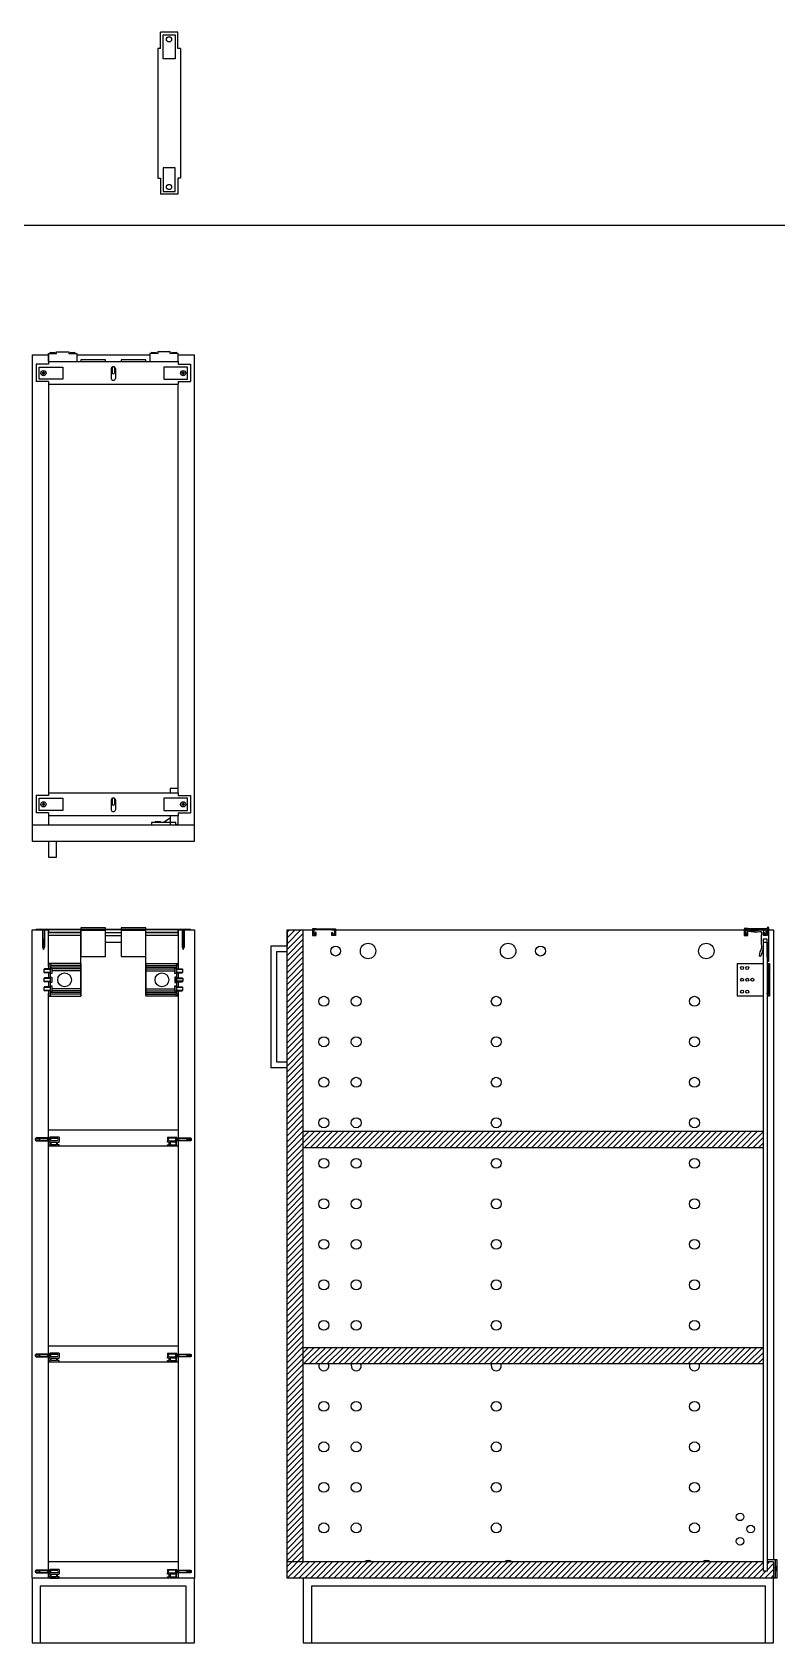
# Model space of a CAD drawing. Header units: millimetres. Extents: x 1887 to 2433, y 1313 to 1515.
# Drawn here: x 2090 to 2181.9, y 1313.9 to 1512.7 of the extents above; entities that cross this region are included whole.
import ezdxf

# ---------------------------------------------------------------- set-up
doc = ezdxf.new("R2010")
doc.units = ezdxf.units.MM
doc.layers.add('viti', color=5, linetype='Continuous')

msp = doc.modelspace()

# ---------------------------------------------------------------- hatches: boundary and pattern name
h = msp.add_hatch()
h.set_pattern_fill('ANSI31', color=256, scale=0.16)
h.paths.add_polyline_path([(2123.46, 1401.88), (2121.46, 1401.88), (2121.46, 1399.88), (2121.46, 1323.88), (2123.46, 1323.88)])
h.paths.add_polyline_path([(2180.21, 1322.72), (2180.21, 1323.88), (2121.46, 1323.88), (2121.46, 1321.88), (2181.46, 1321.88), (2181.46, 1323.88), (2180.66, 1323.88), (2180.66, 1322.72)])
h.paths.add_polyline_path([(2180.21, 1375.02), (2180.21, 1377.02), (2123.46, 1377.02), (2123.46, 1375.02)])
h.paths.add_polyline_path([(2180.21, 1348.35), (2180.21, 1350.35), (2123.46, 1350.35), (2123.46, 1348.35)])

# ---------------------------------------------------------------- linework, layer by layer
for p, q in [((2090.02, 1472.85), (2090.02, 1412.85)), ((2090.02, 1472.85), (2092.02, 1472.85)), ((2092.02, 1472.85), (2092.02, 1471.85)), ((2095.52, 1472.85), (2104.52, 1472.85)), ((2108.02, 1472.05), (2108.02, 1472.85)), ((2108.02, 1472.85), (2110.02, 1472.85)), ((2110.02, 1412.85), (2110.02, 1472.85)), ((2092.02, 1469.23), (2092.02, 1418.82)), ((2108.02, 1418.82), (2108.03, 1469.23)), ((2092.02, 1416), (2092.02, 1414.85)), ((2108.02, 1414.85), (2108.02, 1416)), ((2108.02, 1414.85), (2108.02, 1415.7)), ((2090.02, 1414.85), (2110.02, 1414.85)), ((2108.02, 1414.85), (2107.72, 1414.85)), ((2108.02, 1414.85), (2107.87, 1414.85)), ((2090.02, 1412.85), (2110.02, 1412.85)), ((2092.02, 1412.85), (2092.02, 1410.85)), ((2093.02, 1410.85), (2093.02, 1412.85)), ((2092.02, 1410.85), (2093.02, 1410.85)), ((2090.02, 1401.88), (2092.02, 1401.88)), ((2090.02, 1321.88), (2090.02, 1401.88)), ((2092.02, 1397.35), (2092.02, 1401.88)), ((2096.02, 1393.81), (2096.02, 1401.88)), ((2108.02, 1401.88), (2108.02, 1397.35)), ((2108.02, 1401.88), (2110.02, 1401.88)), ((2110.02, 1401.88), (2110.02, 1321.88)), ((2121.46, 1401.88), (2124.11, 1401.88)), ((2121.46, 1321.88), (2121.46, 1401.88)), ((2121.46, 1401.88), (2121.71, 1401.88)), ((2121.46, 1401.88), (2121.46, 1399.88)), ((2123.46, 1323.88), (2123.46, 1401.88)), ((2123.46, 1401.88), (2124.61, 1401.88)), ((2127.44, 1401.88), (2177.84, 1401.88)), ((2180.88, 1401.88), (2181.46, 1401.88)), ((2181.46, 1401.88), (2181.46, 1394.18)), ((2099.07, 1400.35), (2100.98, 1400.35)), ((2104.02, 1393.81), (2104.02, 1401.17)), ((2121.46, 1399.88), (2119.46, 1399.88)), ((2119.46, 1399.88), (2119.46, 1384.88)), ((2120.16, 1399.18), (2120.16, 1385.58)), ((2121.46, 1399.18), (2120.16, 1399.18)), ((2180.66, 1397.35), (2180.66, 1394.08)), ((2092.02, 1321.88), (2092.02, 1394.08)), ((2108.02, 1394.08), (2108.02, 1321.88)), ((2181.46, 1394.18), (2181.46, 1324.18)), ((2119.46, 1384.88), (2121.46, 1384.88)), ((2120.16, 1385.58), (2121.46, 1385.58)), ((2121.46, 1384.88), (2121.46, 1385.58)), ((2092.02, 1377.22), (2108.02, 1377.22)), ((2123.46, 1377.02), (2180.21, 1377.02)), ((2092.02, 1375.22), (2108.02, 1375.22)), ((2123.46, 1375.02), (2180.21, 1375.02)), ((2092.02, 1350.55), (2108.02, 1350.55)), ((2123.46, 1350.35), (2180.21, 1350.35)), ((2092.02, 1348.55), (2108.02, 1348.55)), ((2123.46, 1348.35), (2180.21, 1348.35)), ((2108.02, 1323.88), (2092.02, 1323.88)), ((2180.21, 1323.88), (2121.46, 1323.88)), ((2181.46, 1323.88), (2180.66, 1323.88)), ((2181.46, 1323.88), (2181.46, 1321.88)), ((2110.02, 1321.88), (2090.02, 1321.88)), ((2090.02, 1321.88), (2090.02, 1313.88)), ((2091.02, 1320.88), (2091.02, 1313.88)), ((2109.02, 1320.88), (2091.02, 1320.88)), ((2109.02, 1313.88), (2109.02, 1320.88)), ((2110.02, 1313.88), (2110.02, 1321.88)), ((2181.46, 1321.88), (2121.46, 1321.88)), ((2123.46, 1321.88), (2123.46, 1313.88)), ((2124.46, 1320.88), (2124.46, 1313.88)), ((2180.46, 1320.88), (2124.46, 1320.88)), ((2180.46, 1313.88), (2180.46, 1320.88)), ((2181.46, 1313.88), (2181.46, 1321.88)), ((2090.02, 1313.88), (2110.02, 1313.88)), ((2123.46, 1313.88), (2181.46, 1313.88))]:
    msp.add_line(p, q)
msp.add_xline((2088.57, 1488.88), (1, 0))
msp.add_lwpolyline([(2180.21, 1400.35), (2180.66, 1400.35), (2180.66, 1322.72), (2180.21, 1322.72)], close=True)
for centre, radius in [((2127.45, 1399.27), 0.614), ((2131.45, 1399.27), 0.955), ((2148.72, 1399.27), 0.955), ((2152.72, 1399.27), 0.614), ((2173.17, 1399.27), 0.955), ((2125.99, 1393.07), 0.614), ((2129.99, 1393.07), 0.614), ((2147.26, 1393.07), 0.614), ((2171.71, 1393.07), 0.614), ((2125.99, 1388.07), 0.614), ((2125.99, 1388.07), 0.614), ((2129.99, 1388.07), 0.614), ((2129.99, 1388.07), 0.614), ((2147.26, 1388.07), 0.614), ((2171.71, 1388.07), 0.614), ((2125.99, 1383.07), 0.614), ((2125.99, 1383.07), 0.614), ((2129.99, 1383.07), 0.614), ((2129.99, 1383.07), 0.614), ((2147.26, 1383.07), 0.614), ((2171.71, 1383.07), 0.614), ((2125.99, 1378.07), 0.614), ((2125.99, 1378.07), 0.614), ((2129.99, 1378.07), 0.614), ((2129.99, 1378.07), 0.614), ((2147.26, 1378.07), 0.614), ((2171.71, 1378.07), 0.614), ((2125.99, 1373.07), 0.614), ((2125.99, 1373.07), 0.614), ((2129.99, 1373.07), 0.614), ((2129.99, 1373.07), 0.614), ((2147.26, 1373.07), 0.614), ((2171.71, 1373.07), 0.614), ((2125.99, 1368.07), 0.614), ((2125.99, 1368.07), 0.614), ((2129.99, 1368.07), 0.614), ((2129.99, 1368.07), 0.614), ((2147.26, 1368.07), 0.614), ((2171.71, 1368.07), 0.614), ((2125.99, 1363.07), 0.614), ((2125.99, 1363.07), 0.614), ((2129.99, 1363.07), 0.614), ((2129.99, 1363.07), 0.614), ((2147.26, 1363.07), 0.614), ((2171.71, 1363.07), 0.614), ((2125.99, 1358.07), 0.614), ((2125.99, 1358.07), 0.614), ((2129.99, 1358.07), 0.614), ((2129.99, 1358.07), 0.614), ((2147.26, 1358.07), 0.614), ((2171.71, 1358.07), 0.614), ((2125.99, 1353.07), 0.614), ((2125.99, 1353.07), 0.614), ((2129.99, 1353.07), 0.614), ((2129.99, 1353.07), 0.614), ((2147.26, 1353.07), 0.614), ((2147.26, 1353.07), 0.614), ((2171.71, 1353.07), 0.614), ((2171.71, 1353.07), 0.614), ((2125.99, 1343.07), 0.614), ((2125.99, 1343.07), 0.614), ((2129.99, 1343.07), 0.614), ((2129.99, 1343.07), 0.614), ((2147.26, 1343.07), 0.614), ((2171.71, 1343.07), 0.614), ((2125.99, 1338.07), 0.614), ((2125.99, 1338.07), 0.614), ((2129.99, 1338.07), 0.614), ((2129.99, 1338.07), 0.614), ((2147.26, 1338.07), 0.614), ((2171.71, 1338.07), 0.614), ((2125.99, 1333.07), 0.614), ((2125.99, 1333.07), 0.614), ((2129.99, 1333.07), 0.614), ((2129.99, 1333.07), 0.614), ((2147.26, 1333.07), 0.614), ((2171.71, 1333.07), 0.614), ((2125.99, 1328.07), 0.614), ((2125.99, 1328.07), 0.614), ((2129.99, 1328.07), 0.614), ((2129.99, 1328.07), 0.614), ((2147.26, 1328.07), 0.614), ((2171.71, 1328.07), 0.614), ((2177.33, 1329.43), 0.469), ((2178.64, 1327.92), 0.469), ((2177.33, 1326.41), 0.469)]:
    msp.add_circle(centre, radius)
for centre, radius, start, end in [((2125.99, 1348.07), 0.614, 152.5483, 27.4517), ((2125.99, 1348.07), 0.614, 152.5483, 27.4517), ((2129.99, 1348.07), 0.614, 152.5483, 27.4517), ((2129.99, 1348.07), 0.614, 152.5483, 27.4517), ((2147.26, 1348.07), 0.614, 152.5483, 27.4517), ((2171.71, 1348.07), 0.614, 152.5483, 27.4517), ((2131.45, 1323.07), 0.955, 58.8319, 121.1681), ((2148.72, 1323.07), 0.955, 58.8319, 121.1681), ((2173.17, 1323.07), 0.955, 58.8319, 121.1681)]:
    msp.add_arc(centre, radius, start, end)
at = {"layer": 'viti'}
for p, q in [((2105.85, 1510.69), (2105.85, 1512.69)), ((2108, 1512.69), (2105.85, 1512.69)), ((2108, 1510.69), (2108, 1512.69)), ((2105.51, 1510.69), (2105.51, 1494.69)), ((2105.85, 1510.69), (2105.51, 1510.69)), ((2108.33, 1510.69), (2108, 1510.69)), ((2108.33, 1510.69), (2108.33, 1494.69)), ((2105.51, 1494.69), (2105.85, 1494.69)), ((2105.85, 1494.69), (2105.85, 1492.69)), ((2108, 1494.69), (2108, 1492.69)), ((2108.33, 1494.69), (2108, 1494.69)), ((2108, 1492.69), (2105.85, 1492.69)), ((2093.02, 1473.05), (2093.02, 1473.25)), ((2093.02, 1473.25), (2094.52, 1473.25)), ((2094.52, 1473.25), (2094.52, 1473.05)), ((2107.02, 1473.25), (2105.52, 1473.25)), ((2105.52, 1473.25), (2105.52, 1473.05)), ((2107.02, 1473.05), (2107.02, 1473.25)), ((2092.02, 1471.72), (2090.52, 1471.72)), ((2090.52, 1471.72), (2090.52, 1469.56)), ((2092.02, 1472.05), (2092.02, 1473.05)), ((2092.02, 1473.05), (2093.02, 1473.05)), ((2092.02, 1472.05), (2092.02, 1471.72)), ((2092.02, 1472.05), (2108.03, 1472.05)), ((2092.19, 1473.15), (2092.84, 1473.15)), ((2092.4, 1473.05), (2092.19, 1473.15)), ((2092.84, 1473.15), (2092.65, 1473.05)), ((2094.52, 1473.05), (2095.52, 1473.05)), ((2094.69, 1473.15), (2095.34, 1473.15)), ((2094.9, 1473.05), (2094.69, 1473.15)), ((2095.34, 1473.15), (2095.15, 1473.05)), ((2095.52, 1473.05), (2095.52, 1472.05)), ((2099.07, 1472.25), (2096.02, 1472.25)), ((2096.02, 1472.25), (2096.02, 1472.05)), ((2099.07, 1472.05), (2099.07, 1472.25)), ((2099.77, 1471.18), (2099.77, 1469.94)), ((2099.89, 1471.28), (2099.89, 1470.63)), ((2100.16, 1471.28), (2100.16, 1470.63)), ((2100.28, 1471.18), (2100.28, 1469.94)), ((2104.02, 1472.25), (2100.98, 1472.25)), ((2100.98, 1472.25), (2100.98, 1472.05)), ((2104.02, 1472.05), (2104.02, 1472.25)), ((2105.52, 1473.05), (2104.52, 1473.05)), ((2104.52, 1473.05), (2104.52, 1472.05)), ((2104.69, 1473.15), (2105.34, 1473.15)), ((2104.9, 1473.05), (2104.69, 1473.15)), ((2105.34, 1473.15), (2105.15, 1473.05)), ((2108.02, 1473.05), (2107.02, 1473.05)), ((2107.19, 1473.15), (2107.84, 1473.15)), ((2107.4, 1473.05), (2107.19, 1473.15)), ((2107.84, 1473.15), (2107.65, 1473.05)), ((2108.02, 1472.05), (2108.02, 1473.05)), ((2108.03, 1472.05), (2108.03, 1471.72)), ((2108.03, 1471.72), (2109.53, 1471.72)), ((2109.53, 1471.72), (2109.53, 1469.56)), ((2092.02, 1469.56), (2090.52, 1469.56)), ((2092.02, 1469.56), (2092.02, 1469.23)), ((2092.02, 1469.23), (2108.03, 1469.23)), ((2108.03, 1469.56), (2109.53, 1469.56)), ((2108.03, 1469.56), (2108.03, 1469.23)), ((2092.02, 1418.49), (2090.52, 1418.49)), ((2090.52, 1418.49), (2090.52, 1416.33)), ((2092.02, 1418.82), (2092.02, 1418.49)), ((2092.02, 1418.82), (2108.03, 1418.82)), ((2099.77, 1417.95), (2099.77, 1416.71)), ((2099.89, 1418.05), (2099.89, 1417.4)), ((2100.16, 1418.05), (2100.16, 1417.4)), ((2100.28, 1417.95), (2100.28, 1416.71)), ((2108.02, 1419.32), (2107.02, 1419.32)), ((2107.02, 1419.32), (2107.02, 1418.82)), ((2108.02, 1418.82), (2108.02, 1419.32)), ((2108.03, 1418.82), (2108.03, 1418.49)), ((2108.03, 1418.49), (2109.53, 1418.49)), ((2109.53, 1418.49), (2109.53, 1416.33)), ((2092.02, 1416.33), (2090.52, 1416.33)), ((2092.02, 1416.33), (2092.02, 1416)), ((2092.02, 1416), (2108.03, 1416)), ((2107.02, 1415.66), (2106.22, 1415.15)), ((2107.02, 1416), (2107.02, 1414.85)), ((2108.03, 1416.33), (2109.53, 1416.33)), ((2108.03, 1416.33), (2108.03, 1416)), ((2107.72, 1415.15), (2104.72, 1415.15)), ((2104.72, 1415.15), (2104.72, 1414.85)), ((2105.2, 1415.25), (2105.85, 1415.25)), ((2105.41, 1415.15), (2105.2, 1415.25)), ((2105.85, 1415.25), (2105.66, 1415.15)), ((2107.72, 1414.85), (2107.72, 1415.15)), ((2090.52, 1401.98), (2091.09, 1401.98)), ((2090.52, 1401.88), (2090.52, 1401.98)), ((2090.52, 1401.88), (2090.52, 1401.97)), ((2091.37, 1401.88), (2090.52, 1401.88)), ((2090.87, 1401.98), (2090.87, 1401.93)), ((2090.87, 1401.93), (2091.09, 1401.93)), ((2091.08, 1401.98), (2091.73, 1401.98)), ((2091.09, 1401.88), (2091.09, 1401.98)), ((2091.29, 1401.88), (2091.09, 1401.98)), ((2091.55, 1401.88), (2091.29, 1401.88)), ((2091.29, 1401.88), (2091.29, 1399.76)), ((2091.33, 1401.88), (2091.33, 1399.69)), ((2091.52, 1401.88), (2091.51, 1399.69)), ((2091.55, 1401.88), (2091.54, 1399.76)), ((2091.73, 1401.98), (2091.55, 1401.88)), ((2091.73, 1401.98), (2091.73, 1401.88)), ((2091.73, 1401.98), (2091.73, 1401.88)), ((2091.73, 1401.98), (2108.32, 1401.98)), ((2091.73, 1401.93), (2092.02, 1401.93)), ((2092.02, 1401.93), (2092.02, 1401.98)), ((2092.02, 1401.88), (2092.02, 1401.58)), ((2092.02, 1401.58), (2092.02, 1401.88)), ((2099.07, 1401.88), (2092.02, 1401.88)), ((2096.02, 1402.13), (2096.02, 1401.98)), ((2099.07, 1402.13), (2096.02, 1402.13)), ((2096.02, 1401.88), (2096.02, 1398.58)), ((2096.02, 1401.87), (2099.07, 1401.86)), ((2096.02, 1401.85), (2099.07, 1401.85)), ((2099.07, 1401.98), (2099.07, 1402.13)), ((2099.07, 1398.58), (2099.07, 1401.88)), ((2109.53, 1401.88), (2099.07, 1401.88)), ((2100.98, 1402.13), (2100.98, 1401.98)), ((2104.02, 1402.13), (2100.98, 1402.13)), ((2100.98, 1401.88), (2100.98, 1398.58)), ((2100.98, 1401.85), (2104.02, 1401.85)), ((2100.98, 1401.85), (2104.02, 1401.84)), ((2104.02, 1401.98), (2104.02, 1402.13)), ((2104.02, 1398.58), (2104.02, 1401.88)), ((2108.02, 1401.21), (2108.02, 1401.88)), ((2108.03, 1401.93), (2108.03, 1401.98)), ((2108.32, 1401.93), (2108.03, 1401.93)), ((2108.3, 1401.98), (2108.96, 1401.98)), ((2108.32, 1401.98), (2108.32, 1401.88)), ((2108.32, 1401.98), (2108.32, 1401.88)), ((2108.51, 1401.88), (2108.32, 1401.98)), ((2108.77, 1401.88), (2108.51, 1401.88)), ((2108.51, 1401.88), (2108.51, 1399.76)), ((2108.55, 1401.88), (2108.55, 1399.69)), ((2108.74, 1401.88), (2108.73, 1399.69)), ((2108.96, 1401.98), (2108.77, 1401.88)), ((2108.77, 1401.88), (2108.77, 1399.76)), ((2108.96, 1401.88), (2108.96, 1401.98)), ((2108.96, 1401.98), (2109.53, 1401.98)), ((2109.18, 1401.93), (2108.96, 1401.93)), ((2109.18, 1401.98), (2109.18, 1401.93)), ((2109.53, 1401.88), (2109.53, 1401.98)), ((2124.61, 1402.02), (2127.44, 1402.02)), ((2125.06, 1402.02), (2124.61, 1402.02)), ((2124.61, 1402.02), (2124.61, 1401.21)), ((2127.3, 1401.88), (2124.75, 1401.88)), ((2125.06, 1401.88), (2124.75, 1401.88)), ((2124.75, 1401.88), (2124.75, 1401.34)), ((2126.99, 1402.02), (2127.44, 1402.02)), ((2126.99, 1401.88), (2127.3, 1401.88)), ((2127.3, 1401.88), (2127.3, 1401.34)), ((2127.44, 1402.02), (2127.44, 1401.21)), ((2177.84, 1402.07), (2180.21, 1402.07)), ((2178.29, 1402.07), (2177.84, 1402.07)), ((2177.84, 1402.02), (2177.84, 1401.21)), ((2177.97, 1401.85), (2178.29, 1401.88)), ((2180.53, 1401.88), (2177.97, 1401.88)), ((2178.29, 1401.88), (2177.97, 1401.88)), ((2177.97, 1401.88), (2177.97, 1401.34)), ((2178.13, 1401.77), (2177.97, 1401.85)), ((2178.33, 1401.7), (2178.13, 1401.77)), ((2178.29, 1401.88), (2178.66, 1401.81)), ((2179.08, 1401.6), (2178.33, 1401.7)), ((2178.66, 1401.81), (2178.87, 1401.78)), ((2178.87, 1401.78), (2179.22, 1401.8)), ((2179.53, 1401.62), (2179.08, 1401.6)), ((2179.22, 1401.8), (2179.64, 1401.83)), ((2179.75, 1401.66), (2179.53, 1401.62)), ((2179.64, 1401.83), (2179.8, 1401.88)), ((2179.68, 1401.88), (2180.08, 1401.88)), ((2179.99, 1401.66), (2179.75, 1401.66)), ((2179.99, 1401.66), (2179.99, 1401.26)), ((2180.08, 1401.88), (2180.21, 1401.77)), ((2180.21, 1402.07), (2180.66, 1402.07)), ((2180.21, 1401.88), (2180.53, 1401.88)), ((2180.21, 1401.77), (2180.21, 1401.21)), ((2180.53, 1401.88), (2180.53, 1401.34)), ((2180.66, 1402.18), (2180.66, 1401.21)), ((2180.88, 1402.18), (2180.66, 1402.18)), ((2180.66, 1402.11), (2180.66, 1401.21)), ((2180.66, 1402.02), (2180.66, 1401.21)), ((2180.88, 1397.99), (2180.88, 1402.18)), ((2091.51, 1399.69), (2091.33, 1399.69)), ((2092.02, 1401.58), (2096.02, 1401.58)), ((2096.02, 1401.58), (2092.02, 1401.58)), ((2096.02, 1401.21), (2092.02, 1401.21)), ((2099.07, 1401.58), (2100.98, 1401.58)), ((2099.07, 1401.21), (2100.98, 1401.21)), ((2108.02, 1401.58), (2104.02, 1401.58)), ((2104.02, 1401.58), (2108.03, 1401.58)), ((2108.02, 1401.21), (2104.02, 1401.21)), ((2108.73, 1399.69), (2108.55, 1399.69)), ((2124.61, 1401.21), (2125.06, 1401.21)), ((2124.75, 1401.34), (2124.93, 1401.34)), ((2124.93, 1401.34), (2124.93, 1401.58)), ((2125.06, 1401.58), (2124.93, 1401.58)), ((2125.06, 1401.21), (2125.06, 1401.58)), ((2126.99, 1401.21), (2126.99, 1401.58)), ((2126.99, 1401.58), (2127.12, 1401.58)), ((2127.44, 1401.21), (2126.99, 1401.21)), ((2127.12, 1401.34), (2127.12, 1401.58)), ((2127.3, 1401.34), (2127.12, 1401.34)), ((2177.84, 1401.21), (2178.29, 1401.21)), ((2177.97, 1401.34), (2178.15, 1401.34)), ((2178.15, 1401.34), (2178.15, 1401.58)), ((2178.29, 1401.58), (2178.15, 1401.58)), ((2178.29, 1401.21), (2178.29, 1401.58)), ((2179.81, 1401.5), (2179.81, 1401.5)), ((2179.93, 1399.36), (2180, 1399.75)), ((2179.99, 1400.34), (2179.99, 1401.26)), ((2180, 1399.75), (2179.99, 1400.34)), ((2180.2, 1399.81), (2180.1, 1399.22)), ((2180.2, 1400.72), (2180.2, 1400.41)), ((2180.66, 1400.72), (2180.2, 1400.72)), ((2180.2, 1400.41), (2180.2, 1399.81)), ((2180.21, 1401.21), (2180.21, 1401.58)), ((2180.21, 1401.21), (2180.21, 1401.58)), ((2180.21, 1401.58), (2180.35, 1401.58)), ((2180.66, 1401.21), (2180.21, 1401.21)), ((2180.66, 1401.21), (2180.21, 1401.21)), ((2180.66, 1401.21), (2180.21, 1401.21)), ((2180.35, 1401.34), (2180.35, 1401.58)), ((2180.53, 1401.34), (2180.35, 1401.34)), ((2180.66, 1398.6), (2180.66, 1400.72)), ((2096.02, 1397.72), (2092.02, 1397.72)), ((2092.12, 1397.72), (2092.02, 1397.35)), ((2092.02, 1397.72), (2092.02, 1397.72)), ((2092.32, 1397.72), (2092.22, 1397.35)), ((2096.02, 1398.58), (2099.07, 1398.58)), ((2096.02, 1397.72), (2096.02, 1393.72)), ((2100.98, 1398.58), (2104.02, 1398.58)), ((2104.02, 1397.72), (2108.02, 1397.72)), ((2104.02, 1397.72), (2104.02, 1393.72)), ((2107.72, 1397.72), (2107.82, 1397.35)), ((2107.92, 1397.72), (2108.02, 1397.35)), ((2108.02, 1397.72), (2108.02, 1397.72)), ((2176.96, 1397.72), (2180.21, 1397.72)), ((2176.96, 1397.72), (2176.96, 1393.72)), ((2179.74, 1398.68), (2179.81, 1399.16)), ((2179.82, 1398.58), (2179.74, 1398.68)), ((2179.81, 1399.16), (2179.93, 1399.36)), ((2179.92, 1398.78), (2179.82, 1398.58)), ((2180.1, 1399.22), (2179.92, 1398.78)), ((2180.79, 1397.99), (2180.66, 1398.6)), ((2180.76, 1397.72), (2180.66, 1397.35)), ((2180.66, 1397.72), (2180.96, 1397.72)), ((2180.88, 1397.99), (2180.79, 1397.99)), ((2180.96, 1397.72), (2180.86, 1397.35)), ((2180.96, 1397.72), (2180.96, 1393.72)), ((2091.52, 1397.06), (2091.45, 1397)), ((2092.22, 1397), (2091.45, 1397)), ((2091.45, 1397), (2091.45, 1396.65)), ((2091.45, 1396.65), (2092.22, 1396.65)), ((2091.52, 1396.59), (2091.45, 1396.65)), ((2091.52, 1395.95), (2091.45, 1395.89)), ((2092.22, 1395.89), (2091.45, 1395.89)), ((2091.45, 1395.89), (2091.45, 1395.54)), ((2092.22, 1397.06), (2091.52, 1397.06)), ((2092.22, 1396.59), (2091.52, 1396.59)), ((2092.22, 1395.95), (2091.52, 1395.95)), ((2092.02, 1397.35), (2092.02, 1397.06)), ((2092.02, 1396.59), (2092.02, 1395.95)), ((2092.22, 1397.35), (2092.22, 1394.08)), ((2096.02, 1397.27), (2092.22, 1397.27)), ((2092.29, 1397.11), (2092.22, 1397.09)), ((2092.29, 1397.11), (2092.22, 1397.09)), ((2092.22, 1397.09), (2092.22, 1396.55)), ((2092.22, 1397.09), (2092.22, 1396.55)), ((2092.22, 1396.55), (2092.29, 1396.53)), ((2092.22, 1396.55), (2092.29, 1396.53)), ((2092.29, 1396), (2092.22, 1395.99)), ((2092.29, 1396), (2092.22, 1395.99)), ((2092.22, 1395.99), (2092.22, 1395.45)), ((2092.22, 1395.99), (2092.22, 1395.45)), ((2096.02, 1397.49), (2092.26, 1397.49)), ((2092.29, 1397.17), (2092.43, 1397.17)), ((2092.29, 1396.47), (2092.29, 1397.17)), ((2092.43, 1396.48), (2092.29, 1396.47)), ((2092.29, 1396.07), (2092.43, 1396.06)), ((2092.29, 1395.37), (2092.29, 1396.07)), ((2092.43, 1397.17), (2092.43, 1396.48)), ((2096.02, 1397.06), (2092.43, 1397.06)), ((2096.02, 1396.82), (2092.43, 1396.82)), ((2092.43, 1396.06), (2092.43, 1395.37)), ((2104.02, 1397.49), (2107.79, 1397.49)), ((2104.02, 1397.27), (2107.82, 1397.27)), ((2104.02, 1397.06), (2107.62, 1397.06)), ((2104.02, 1396.82), (2107.62, 1396.82)), ((2107.62, 1396.48), (2107.62, 1397.17)), ((2107.62, 1397.17), (2107.76, 1397.17)), ((2107.76, 1396.47), (2107.62, 1396.48)), ((2107.76, 1396.07), (2107.62, 1396.06)), ((2107.62, 1396.06), (2107.62, 1395.37)), ((2107.76, 1397.17), (2107.76, 1396.47)), ((2107.82, 1397.09), (2107.76, 1397.11)), ((2107.82, 1397.09), (2107.76, 1397.11)), ((2107.76, 1396.53), (2107.82, 1396.55)), ((2107.76, 1396.53), (2107.82, 1396.55)), ((2107.76, 1395.37), (2107.76, 1396.07)), ((2107.76, 1396), (2107.82, 1395.99)), ((2107.76, 1396), (2107.82, 1395.99)), ((2107.82, 1397.35), (2107.82, 1394.08)), ((2107.82, 1396.55), (2107.82, 1397.09)), ((2107.82, 1396.55), (2107.82, 1397.09)), ((2107.82, 1397.06), (2108.52, 1397.06)), ((2108.59, 1397), (2107.82, 1397)), ((2107.82, 1396.65), (2108.59, 1396.65)), ((2107.82, 1396.59), (2108.52, 1396.59)), ((2107.82, 1395.99), (2107.82, 1395.44)), ((2107.82, 1395.99), (2107.82, 1395.44)), ((2107.82, 1395.95), (2108.52, 1395.95)), ((2107.82, 1395.89), (2108.59, 1395.89)), ((2108.02, 1397.35), (2108.02, 1397.06)), ((2108.02, 1396.59), (2108.02, 1395.95)), ((2108.52, 1397.06), (2108.59, 1397)), ((2108.52, 1396.59), (2108.59, 1396.65)), ((2108.52, 1395.95), (2108.59, 1395.89)), ((2108.59, 1396.65), (2108.59, 1397)), ((2108.59, 1395.89), (2108.59, 1395.54)), ((2180.66, 1397.35), (2180.66, 1394.08)), ((2180.86, 1397.35), (2180.86, 1394.08)), ((2181.16, 1397.02), (2181.16, 1397.02)), ((2091.45, 1395.54), (2092.22, 1395.54)), ((2091.52, 1395.48), (2091.45, 1395.54)), ((2091.52, 1394.85), (2091.45, 1394.79)), ((2092.22, 1394.79), (2091.45, 1394.79)), ((2091.45, 1394.79), (2091.45, 1394.44)), ((2091.45, 1394.44), (2092.22, 1394.44)), ((2091.52, 1394.38), (2091.45, 1394.44)), ((2092.22, 1395.48), (2091.52, 1395.48)), ((2092.22, 1394.85), (2091.52, 1394.85)), ((2092.22, 1394.38), (2091.52, 1394.38)), ((2092.02, 1395.48), (2092.02, 1394.85)), ((2092.02, 1394.38), (2092.02, 1394.08)), ((2092.12, 1393.72), (2092.02, 1394.08)), ((2092.02, 1393.72), (2096.02, 1393.72)), ((2092.02, 1393.72), (2092.02, 1393.72)), ((2092.22, 1395.45), (2092.29, 1395.43)), ((2092.22, 1395.45), (2092.29, 1395.43)), ((2092.29, 1394.9), (2092.22, 1394.88)), ((2092.29, 1394.9), (2092.22, 1394.88)), ((2092.22, 1394.88), (2092.22, 1394.34)), ((2092.22, 1394.88), (2092.22, 1394.34)), ((2092.22, 1394.34), (2092.29, 1394.33)), ((2092.22, 1394.34), (2092.29, 1394.33)), ((2096.02, 1394.16), (2092.22, 1394.16)), ((2092.32, 1393.72), (2092.22, 1394.08)), ((2096.02, 1393.94), (2092.26, 1393.94)), ((2092.43, 1395.37), (2092.29, 1395.37)), ((2092.29, 1394.96), (2092.43, 1394.96)), ((2092.29, 1394.26), (2092.29, 1394.96)), ((2092.43, 1394.27), (2092.29, 1394.26)), ((2092.43, 1394.96), (2092.43, 1394.27)), ((2096.02, 1394.61), (2092.43, 1394.61)), ((2096.02, 1394.37), (2092.43, 1394.37)), ((2104.02, 1394.61), (2107.62, 1394.61)), ((2104.02, 1394.37), (2107.62, 1394.37)), ((2104.02, 1394.16), (2107.82, 1394.16)), ((2104.02, 1393.94), (2107.79, 1393.94)), ((2108.02, 1393.72), (2104.02, 1393.72)), ((2107.62, 1395.37), (2107.76, 1395.37)), ((2107.62, 1394.27), (2107.62, 1394.96)), ((2107.62, 1394.96), (2107.76, 1394.96)), ((2107.76, 1394.26), (2107.62, 1394.27)), ((2107.72, 1393.72), (2107.82, 1394.08)), ((2107.82, 1395.44), (2107.76, 1395.43)), ((2107.82, 1395.44), (2107.76, 1395.43)), ((2107.76, 1394.96), (2107.76, 1394.26)), ((2107.82, 1394.88), (2107.76, 1394.9)), ((2107.82, 1394.88), (2107.76, 1394.9)), ((2107.76, 1394.33), (2107.82, 1394.34)), ((2107.76, 1394.33), (2107.82, 1394.34)), ((2108.59, 1395.54), (2107.82, 1395.54)), ((2107.82, 1395.48), (2108.52, 1395.48)), ((2107.82, 1394.34), (2107.82, 1394.88)), ((2107.82, 1394.34), (2107.82, 1394.88)), ((2107.82, 1394.85), (2108.52, 1394.85)), ((2108.59, 1394.79), (2107.82, 1394.79)), ((2107.82, 1394.44), (2108.59, 1394.44)), ((2107.82, 1394.38), (2108.52, 1394.38)), ((2107.92, 1393.72), (2108.02, 1394.08)), ((2108.02, 1395.48), (2108.02, 1394.85)), ((2108.02, 1394.38), (2108.02, 1394.08)), ((2108.02, 1393.72), (2108.02, 1393.72)), ((2108.52, 1395.48), (2108.59, 1395.54)), ((2108.52, 1394.85), (2108.59, 1394.79)), ((2108.52, 1394.38), (2108.59, 1394.44)), ((2108.59, 1394.44), (2108.59, 1394.79)), ((2180.21, 1393.72), (2176.96, 1393.72)), ((2180.76, 1393.72), (2180.66, 1394.08)), ((2180.96, 1393.72), (2180.66, 1393.72)), ((2180.96, 1393.72), (2180.86, 1394.08)), ((2090.43, 1376.14), (2090.42, 1375.9)), ((2090.42, 1375.9), (2090.5, 1375.84)), ((2090.5, 1376.2), (2090.43, 1376.14)), ((2090.43, 1376.08), (2090.46, 1376.11)), ((2090.43, 1375.96), (2090.43, 1376.08)), ((2090.46, 1375.93), (2090.43, 1375.96)), ((2090.46, 1376.11), (2090.49, 1376.15)), ((2090.94, 1376.11), (2090.46, 1376.11)), ((2090.46, 1375.93), (2090.94, 1375.93)), ((2090.49, 1375.89), (2090.46, 1375.93)), ((2090.49, 1376.15), (2090.94, 1376.15)), ((2090.94, 1375.89), (2090.49, 1375.89)), ((2091.95, 1376.2), (2090.5, 1376.2)), ((2090.5, 1375.89), (2090.5, 1375.84)), ((2090.5, 1375.84), (2091.95, 1375.84)), ((2090.94, 1376.18), (2090.94, 1375.85)), ((2090.94, 1376.18), (2091.02, 1376.13)), ((2090.94, 1375.85), (2091.02, 1375.9)), ((2091.98, 1376.16), (2090.99, 1376.16)), ((2091.98, 1375.88), (2090.99, 1375.88)), ((2091.95, 1376.13), (2091.02, 1376.13)), ((2091.95, 1375.9), (2091.02, 1375.9)), ((2091.95, 1376.16), (2091.95, 1376.2)), ((2091.95, 1376.2), (2092.02, 1376.18)), ((2092.02, 1376.18), (2091.95, 1376.13)), ((2091.95, 1375.9), (2091.95, 1376.13)), ((2092.02, 1375.85), (2091.95, 1375.9)), ((2091.95, 1375.84), (2091.95, 1375.88)), ((2092.03, 1375.85), (2091.95, 1375.84)), ((2092.02, 1375.85), (2092.02, 1376.18)), ((2092.02, 1376.08), (2092.18, 1376.08)), ((2092.18, 1375.95), (2092.02, 1375.95)), ((2093.36, 1376.28), (2092.18, 1376.28)), ((2092.18, 1376.18), (2092.18, 1376.28)), ((2092.18, 1376.18), (2093.11, 1376.17)), ((2092.3, 1376.16), (2092.18, 1376.16)), ((2092.18, 1376.16), (2092.18, 1375.87)), ((2092.18, 1375.87), (2092.3, 1375.87)), ((2093.11, 1375.86), (2092.18, 1375.86)), ((2092.18, 1375.7), (2092.18, 1375.86)), ((2092.24, 1376.16), (2092.24, 1375.87)), ((2092.3, 1376.03), (2092.24, 1376.03)), ((2092.3, 1376), (2092.24, 1376)), ((2092.3, 1375.87), (2092.3, 1376.16)), ((2093.36, 1376.28), (2093.36, 1375.81)), ((2093.36, 1375.7), (2093.36, 1375.81)), ((2106.69, 1376.28), (2107.87, 1376.28)), ((2106.69, 1376.28), (2106.69, 1375.81)), ((2106.69, 1375.7), (2106.69, 1375.81)), ((2107.87, 1376.18), (2106.94, 1376.17)), ((2106.94, 1375.86), (2107.87, 1375.86)), ((2107.75, 1376.16), (2107.87, 1376.16)), ((2107.75, 1375.87), (2107.75, 1376.16)), ((2107.75, 1376.03), (2107.81, 1376.03)), ((2107.75, 1376), (2107.81, 1376)), ((2107.87, 1375.87), (2107.75, 1375.87)), ((2107.81, 1376.16), (2107.81, 1375.87)), ((2107.87, 1376.18), (2107.87, 1376.28)), ((2107.87, 1376.16), (2107.87, 1375.87)), ((2108.02, 1376.08), (2107.87, 1376.08)), ((2107.87, 1375.95), (2108.02, 1375.95)), ((2107.87, 1375.7), (2107.87, 1375.86)), ((2108.1, 1376.2), (2108.02, 1376.18)), ((2108.02, 1375.85), (2108.02, 1376.18)), ((2108.02, 1376.18), (2108.1, 1376.13)), ((2108.02, 1375.85), (2108.1, 1375.9)), ((2108.02, 1375.85), (2108.1, 1375.84)), ((2108.07, 1376.16), (2109.06, 1376.16)), ((2108.07, 1375.88), (2109.06, 1375.88)), ((2108.1, 1376.2), (2109.55, 1376.2)), ((2108.1, 1376.16), (2108.1, 1376.2)), ((2108.1, 1375.9), (2108.1, 1376.13)), ((2108.1, 1376.13), (2109.03, 1376.13)), ((2108.1, 1375.9), (2109.03, 1375.9)), ((2108.1, 1375.84), (2108.1, 1375.88)), ((2109.55, 1375.84), (2108.1, 1375.84)), ((2109.11, 1376.18), (2109.03, 1376.13)), ((2109.11, 1375.85), (2109.03, 1375.9)), ((2109.11, 1376.18), (2109.11, 1375.85)), ((2109.56, 1376.15), (2109.11, 1376.15)), ((2109.11, 1376.11), (2109.59, 1376.11)), ((2109.59, 1375.93), (2109.11, 1375.93)), ((2109.11, 1375.89), (2109.56, 1375.89)), ((2109.55, 1376.2), (2109.62, 1376.14)), ((2109.62, 1375.9), (2109.55, 1375.84)), ((2109.55, 1375.89), (2109.55, 1375.84)), ((2109.59, 1376.11), (2109.56, 1376.15)), ((2109.56, 1375.89), (2109.59, 1375.93)), ((2109.62, 1376.08), (2109.59, 1376.11)), ((2109.59, 1375.93), (2109.62, 1375.96)), ((2109.62, 1376.14), (2109.62, 1375.9)), ((2109.62, 1375.96), (2109.62, 1376.08)), ((2092.18, 1375.7), (2092.23, 1375.7)), ((2092.23, 1375.37), (2092.18, 1375.37)), ((2092.18, 1375.22), (2092.18, 1375.37)), ((2092.18, 1375.22), (2093.36, 1375.22)), ((2092.23, 1375.37), (2092.23, 1375.7)), ((2092.33, 1375.7), (2093.02, 1375.7)), ((2092.33, 1375.7), (2092.33, 1375.37)), ((2093.02, 1375.37), (2092.33, 1375.37)), ((2093.02, 1375.7), (2093.02, 1375.37)), ((2093.13, 1375.37), (2093.13, 1375.7)), ((2093.13, 1375.7), (2093.36, 1375.7)), ((2093.36, 1375.37), (2093.13, 1375.37)), ((2093.36, 1375.22), (2093.36, 1375.37)), ((2106.92, 1375.7), (2106.69, 1375.7)), ((2106.69, 1375.22), (2106.69, 1375.37)), ((2106.69, 1375.37), (2106.92, 1375.37)), ((2107.87, 1375.22), (2106.69, 1375.22)), ((2106.92, 1375.37), (2106.92, 1375.7)), ((2107.72, 1375.7), (2107.03, 1375.7)), ((2107.03, 1375.7), (2107.03, 1375.37)), ((2107.03, 1375.37), (2107.72, 1375.37)), ((2107.72, 1375.7), (2107.72, 1375.37)), ((2107.87, 1375.7), (2107.82, 1375.7)), ((2107.82, 1375.37), (2107.82, 1375.7)), ((2107.82, 1375.37), (2107.87, 1375.37)), ((2107.87, 1375.22), (2107.87, 1375.37)), ((2090.43, 1349.47), (2090.42, 1349.23)), ((2090.42, 1349.23), (2090.5, 1349.17)), ((2090.5, 1349.53), (2090.43, 1349.47)), ((2090.43, 1349.41), (2090.46, 1349.44)), ((2090.43, 1349.3), (2090.43, 1349.41)), ((2090.46, 1349.26), (2090.43, 1349.3)), ((2090.46, 1349.44), (2090.49, 1349.48)), ((2090.94, 1349.45), (2090.46, 1349.44)), ((2090.46, 1349.26), (2090.94, 1349.26)), ((2090.49, 1349.23), (2090.46, 1349.26)), ((2090.49, 1349.48), (2090.94, 1349.48)), ((2090.94, 1349.23), (2090.49, 1349.23)), ((2091.95, 1349.53), (2090.5, 1349.53)), ((2090.5, 1349.23), (2090.5, 1349.17)), ((2090.5, 1349.17), (2091.95, 1349.17)), ((2090.94, 1349.52), (2090.94, 1349.18)), ((2090.94, 1349.52), (2091.02, 1349.47)), ((2090.94, 1349.18), (2091.02, 1349.23)), ((2091.98, 1349.49), (2090.99, 1349.49)), ((2091.98, 1349.21), (2090.99, 1349.21)), ((2091.95, 1349.47), (2091.02, 1349.47)), ((2091.95, 1349.23), (2091.02, 1349.23)), ((2091.95, 1349.49), (2091.95, 1349.53)), ((2091.95, 1349.53), (2092.02, 1349.52)), ((2092.02, 1349.52), (2091.95, 1349.47)), ((2091.95, 1349.23), (2091.95, 1349.47)), ((2092.02, 1349.18), (2091.95, 1349.23)), ((2091.95, 1349.17), (2091.95, 1349.21)), ((2092.03, 1349.18), (2091.95, 1349.17)), ((2092.02, 1349.18), (2092.02, 1349.52)), ((2092.02, 1349.42), (2092.18, 1349.42)), ((2092.18, 1349.28), (2092.02, 1349.28)), ((2093.36, 1349.62), (2092.18, 1349.62)), ((2092.18, 1349.51), (2092.18, 1349.62)), ((2092.18, 1349.51), (2093.11, 1349.51)), ((2092.3, 1349.49), (2092.18, 1349.49)), ((2092.18, 1349.49), (2092.18, 1349.21)), ((2092.18, 1349.21), (2092.3, 1349.21)), ((2093.11, 1349.19), (2092.18, 1349.19)), ((2092.18, 1349.03), (2092.18, 1349.19)), ((2092.18, 1349.03), (2092.23, 1349.03)), ((2092.23, 1348.71), (2092.18, 1348.71)), ((2092.18, 1348.55), (2092.18, 1348.71)), ((2092.18, 1348.55), (2093.36, 1348.55)), ((2092.23, 1348.71), (2092.23, 1349.03)), ((2092.24, 1349.49), (2092.24, 1349.21)), ((2092.3, 1349.36), (2092.24, 1349.36)), ((2092.3, 1349.34), (2092.24, 1349.34)), ((2092.3, 1349.21), (2092.3, 1349.49)), ((2092.33, 1349.03), (2093.02, 1349.03)), ((2092.33, 1349.03), (2092.33, 1348.71)), ((2093.02, 1348.71), (2092.33, 1348.71)), ((2093.02, 1349.03), (2093.02, 1348.71)), ((2093.13, 1348.71), (2093.13, 1349.03)), ((2093.13, 1349.03), (2093.36, 1349.03)), ((2093.36, 1348.71), (2093.13, 1348.71)), ((2093.36, 1349.62), (2093.36, 1349.14)), ((2093.36, 1349.03), (2093.36, 1349.14)), ((2093.36, 1348.55), (2093.36, 1348.71)), ((2106.69, 1349.62), (2107.87, 1349.62)), ((2106.69, 1349.62), (2106.69, 1349.14)), ((2106.69, 1349.03), (2106.69, 1349.14)), ((2106.92, 1349.03), (2106.69, 1349.03)), ((2106.69, 1348.55), (2106.69, 1348.71)), ((2106.69, 1348.71), (2106.92, 1348.71)), ((2107.87, 1348.55), (2106.69, 1348.55)), ((2106.92, 1348.71), (2106.92, 1349.03)), ((2107.87, 1349.51), (2106.94, 1349.51)), ((2106.94, 1349.19), (2107.87, 1349.19)), ((2107.72, 1349.03), (2107.03, 1349.03)), ((2107.03, 1349.03), (2107.03, 1348.71)), ((2107.03, 1348.71), (2107.72, 1348.71)), ((2107.72, 1349.03), (2107.72, 1348.71)), ((2107.75, 1349.49), (2107.87, 1349.49)), ((2107.75, 1349.21), (2107.75, 1349.49)), ((2107.75, 1349.36), (2107.81, 1349.36)), ((2107.75, 1349.34), (2107.81, 1349.34)), ((2107.87, 1349.21), (2107.75, 1349.21)), ((2107.81, 1349.49), (2107.81, 1349.21)), ((2107.87, 1349.03), (2107.82, 1349.03)), ((2107.82, 1348.71), (2107.82, 1349.03)), ((2107.82, 1348.71), (2107.87, 1348.71)), ((2107.87, 1349.51), (2107.87, 1349.62)), ((2107.87, 1349.49), (2107.87, 1349.21)), ((2108.02, 1349.42), (2107.87, 1349.42)), ((2107.87, 1349.28), (2108.02, 1349.28)), ((2107.87, 1349.03), (2107.87, 1349.19)), ((2107.87, 1348.55), (2107.87, 1348.71)), ((2108.1, 1349.53), (2108.02, 1349.52)), ((2108.02, 1349.18), (2108.02, 1349.52)), ((2108.02, 1349.52), (2108.1, 1349.47)), ((2108.02, 1349.18), (2108.1, 1349.23)), ((2108.02, 1349.18), (2108.1, 1349.17)), ((2108.07, 1349.49), (2109.06, 1349.49)), ((2108.07, 1349.21), (2109.06, 1349.21)), ((2108.1, 1349.53), (2109.55, 1349.53)), ((2108.1, 1349.49), (2108.1, 1349.53)), ((2108.1, 1349.23), (2108.1, 1349.47)), ((2108.1, 1349.47), (2109.03, 1349.47)), ((2108.1, 1349.23), (2109.03, 1349.23)), ((2108.1, 1349.17), (2108.1, 1349.21)), ((2109.55, 1349.17), (2108.1, 1349.17)), ((2109.11, 1349.52), (2109.03, 1349.47)), ((2109.11, 1349.18), (2109.03, 1349.23)), ((2109.11, 1349.52), (2109.11, 1349.18)), ((2109.56, 1349.48), (2109.11, 1349.48)), ((2109.11, 1349.45), (2109.59, 1349.44)), ((2109.59, 1349.26), (2109.11, 1349.26)), ((2109.11, 1349.23), (2109.56, 1349.23)), ((2109.55, 1349.53), (2109.62, 1349.47)), ((2109.55, 1349.23), (2109.55, 1349.17)), ((2109.62, 1349.23), (2109.55, 1349.17)), ((2109.59, 1349.44), (2109.56, 1349.48)), ((2109.56, 1349.23), (2109.59, 1349.26)), ((2109.62, 1349.41), (2109.59, 1349.44)), ((2109.59, 1349.26), (2109.62, 1349.3)), ((2109.62, 1349.47), (2109.62, 1349.23)), ((2109.62, 1349.3), (2109.62, 1349.41)), ((2180.66, 1324.18), (2181.66, 1324.18)), ((2181.66, 1324.18), (2181.66, 1321.88)), ((2181.66, 1324.18), (2181.86, 1324.18)), ((2181.86, 1324.18), (2181.86, 1321.88)), ((2090.43, 1322.81), (2090.42, 1322.56)), ((2090.42, 1322.56), (2090.5, 1322.51)), ((2090.5, 1322.86), (2090.43, 1322.81)), ((2090.43, 1322.74), (2090.46, 1322.78)), ((2090.43, 1322.63), (2090.43, 1322.74)), ((2090.46, 1322.6), (2090.43, 1322.63)), ((2090.46, 1322.78), (2090.49, 1322.81)), ((2090.94, 1322.78), (2090.46, 1322.78)), ((2090.49, 1322.56), (2090.46, 1322.6)), ((2090.46, 1322.59), (2090.94, 1322.59)), ((2090.49, 1322.81), (2090.94, 1322.81)), ((2090.94, 1322.56), (2090.49, 1322.56)), ((2091.95, 1322.86), (2090.5, 1322.86)), ((2090.5, 1322.56), (2090.5, 1322.51)), ((2090.5, 1322.51), (2091.95, 1322.51)), ((2090.94, 1322.85), (2090.94, 1322.52)), ((2090.94, 1322.85), (2091.02, 1322.8)), ((2090.94, 1322.52), (2091.02, 1322.57)), ((2091.98, 1322.82), (2090.99, 1322.82)), ((2091.98, 1322.55), (2090.99, 1322.55)), ((2091.95, 1322.8), (2091.02, 1322.8)), ((2091.95, 1322.57), (2091.02, 1322.57)), ((2091.95, 1322.82), (2091.95, 1322.86)), ((2091.95, 1322.86), (2092.02, 1322.85)), ((2092.02, 1322.85), (2091.95, 1322.8)), ((2091.95, 1322.57), (2091.95, 1322.8)), ((2092.02, 1322.52), (2091.95, 1322.57)), ((2091.95, 1322.51), (2091.95, 1322.55)), ((2092.03, 1322.52), (2091.95, 1322.51)), ((2092.02, 1322.52), (2092.02, 1322.85)), ((2092.02, 1322.75), (2092.18, 1322.75)), ((2092.18, 1322.62), (2092.02, 1322.62)), ((2093.36, 1322.95), (2092.18, 1322.95)), ((2092.18, 1322.84), (2092.18, 1322.95)), ((2092.18, 1322.84), (2093.11, 1322.84)), ((2092.3, 1322.83), (2092.18, 1322.83)), ((2092.18, 1322.83), (2092.18, 1322.54)), ((2092.18, 1322.54), (2092.3, 1322.54)), ((2093.11, 1322.53), (2092.18, 1322.53)), ((2092.18, 1322.37), (2092.18, 1322.53)), ((2092.18, 1322.37), (2092.23, 1322.37)), ((2092.23, 1322.04), (2092.23, 1322.37)), ((2092.24, 1322.83), (2092.24, 1322.54)), ((2092.3, 1322.7), (2092.24, 1322.7)), ((2092.3, 1322.67), (2092.24, 1322.67)), ((2092.3, 1322.54), (2092.3, 1322.83)), ((2092.33, 1322.37), (2093.02, 1322.37)), ((2092.33, 1322.37), (2092.33, 1322.04)), ((2093.02, 1322.37), (2093.02, 1322.04)), ((2093.13, 1322.04), (2093.13, 1322.37)), ((2093.13, 1322.37), (2093.36, 1322.37)), ((2093.36, 1322.95), (2093.36, 1322.48)), ((2093.36, 1322.37), (2093.36, 1322.48)), ((2106.69, 1322.95), (2107.87, 1322.95)), ((2106.69, 1322.95), (2106.69, 1322.48)), ((2106.69, 1322.37), (2106.69, 1322.48)), ((2106.92, 1322.37), (2106.69, 1322.37)), ((2106.92, 1322.04), (2106.92, 1322.37)), ((2107.87, 1322.84), (2106.94, 1322.84)), ((2106.94, 1322.53), (2107.87, 1322.53)), ((2107.72, 1322.37), (2107.03, 1322.37)), ((2107.03, 1322.37), (2107.03, 1322.04)), ((2107.72, 1322.37), (2107.72, 1322.04)), ((2107.75, 1322.83), (2107.87, 1322.83)), ((2107.75, 1322.54), (2107.75, 1322.83)), ((2107.75, 1322.7), (2107.81, 1322.7)), ((2107.75, 1322.67), (2107.81, 1322.67)), ((2107.87, 1322.54), (2107.75, 1322.54)), ((2107.81, 1322.83), (2107.81, 1322.54)), ((2107.87, 1322.37), (2107.82, 1322.37)), ((2107.82, 1322.04), (2107.82, 1322.37)), ((2107.87, 1322.84), (2107.87, 1322.95)), ((2107.87, 1322.83), (2107.87, 1322.54)), ((2108.02, 1322.75), (2107.87, 1322.75)), ((2107.87, 1322.62), (2108.02, 1322.62)), ((2107.87, 1322.37), (2107.87, 1322.53)), ((2108.1, 1322.86), (2108.02, 1322.85)), ((2108.02, 1322.52), (2108.02, 1322.85)), ((2108.02, 1322.85), (2108.1, 1322.8)), ((2108.02, 1322.52), (2108.1, 1322.57)), ((2108.02, 1322.52), (2108.1, 1322.51)), ((2108.07, 1322.82), (2109.06, 1322.82)), ((2108.07, 1322.55), (2109.06, 1322.55)), ((2108.1, 1322.86), (2109.55, 1322.86)), ((2108.1, 1322.82), (2108.1, 1322.86)), ((2108.1, 1322.57), (2108.1, 1322.8)), ((2108.1, 1322.8), (2109.03, 1322.8)), ((2108.1, 1322.57), (2109.03, 1322.57)), ((2108.1, 1322.51), (2108.1, 1322.55)), ((2109.55, 1322.51), (2108.1, 1322.51)), ((2109.11, 1322.85), (2109.03, 1322.8)), ((2109.11, 1322.52), (2109.03, 1322.57)), ((2109.11, 1322.85), (2109.11, 1322.52)), ((2109.56, 1322.81), (2109.11, 1322.81)), ((2109.11, 1322.78), (2109.59, 1322.78)), ((2109.59, 1322.59), (2109.11, 1322.59)), ((2109.11, 1322.56), (2109.56, 1322.56)), ((2109.55, 1322.86), (2109.62, 1322.81)), ((2109.55, 1322.56), (2109.55, 1322.51)), ((2109.62, 1322.56), (2109.55, 1322.51)), ((2109.59, 1322.78), (2109.56, 1322.81)), ((2109.56, 1322.56), (2109.59, 1322.6)), ((2109.62, 1322.74), (2109.59, 1322.78)), ((2109.59, 1322.6), (2109.62, 1322.63)), ((2109.62, 1322.81), (2109.62, 1322.56)), ((2109.62, 1322.63), (2109.62, 1322.74)), ((2181.66, 1323.15), (2181.76, 1323.35)), ((2181.76, 1322.71), (2181.66, 1322.89)), ((2181.76, 1323.36), (2181.76, 1322.71)), ((2092.23, 1322.04), (2092.18, 1322.04)), ((2092.18, 1321.88), (2092.18, 1322.04)), ((2092.18, 1321.88), (2093.36, 1321.88)), ((2093.02, 1322.04), (2092.33, 1322.04)), ((2093.36, 1322.04), (2093.13, 1322.04)), ((2093.36, 1321.88), (2093.36, 1322.04)), ((2106.69, 1321.88), (2106.69, 1322.04)), ((2106.69, 1322.04), (2106.92, 1322.04)), ((2107.87, 1321.88), (2106.69, 1321.88)), ((2107.03, 1322.04), (2107.72, 1322.04)), ((2107.82, 1322.04), (2107.87, 1322.04)), ((2107.87, 1321.88), (2107.87, 1322.04)), ((2181.66, 1321.88), (2181.46, 1321.88)), ((2181.86, 1321.88), (2181.66, 1321.88)), ((2181.86, 1321.88), (2181.86, 1321.88))]:
    msp.add_line(p, q, dxfattribs=at)
for points in [[(2107.64, 1512.35), (2107.64, 1509.42), (2106.16, 1509.42), (2106.16, 1512.35)], [(2107.64, 1493.04), (2107.64, 1495.96), (2106.16, 1495.96), (2106.16, 1493.04)], [(2090.87, 1471.36), (2093.8, 1471.36), (2093.8, 1469.87), (2090.87, 1469.87)], [(2109.18, 1471.36), (2106.25, 1471.36), (2106.25, 1469.87), (2109.18, 1469.87)], [(2090.87, 1418.13), (2093.8, 1418.13), (2093.8, 1416.64), (2090.87, 1416.64)], [(2109.18, 1418.13), (2106.25, 1418.13), (2106.25, 1416.64), (2109.18, 1416.64)]]:
    msp.add_lwpolyline(points, close=True, dxfattribs=at)
for points in [[(2092.36, 1473.15), (2092.36, 1473.15), (2092.36, 1473.09), (2092.49, 1473.09)], [(2092.49, 1473.15), (2092.49, 1473.09), (2092.54, 1473.09), (2092.54, 1473.15)], [(2092.54, 1473.09), (2092.67, 1473.09), (2092.67, 1473.15), (2092.67, 1473.15)], [(2094.86, 1473.15), (2094.86, 1473.15), (2094.86, 1473.09), (2094.99, 1473.09)], [(2094.99, 1473.15), (2094.99, 1473.09), (2095.04, 1473.09), (2095.04, 1473.15)], [(2095.04, 1473.09), (2095.17, 1473.09), (2095.17, 1473.15), (2095.17, 1473.15)], [(2104.86, 1473.15), (2104.86, 1473.15), (2104.86, 1473.09), (2104.99, 1473.09)], [(2104.99, 1473.15), (2104.99, 1473.09), (2105.04, 1473.09), (2105.04, 1473.15)], [(2105.04, 1473.09), (2105.17, 1473.09), (2105.17, 1473.15), (2105.17, 1473.15)], [(2107.36, 1473.15), (2107.36, 1473.15), (2107.36, 1473.09), (2107.49, 1473.09)], [(2107.49, 1473.15), (2107.49, 1473.09), (2107.54, 1473.09), (2107.54, 1473.15)], [(2107.54, 1473.09), (2107.67, 1473.09), (2107.67, 1473.15), (2107.67, 1473.15)], [(2091.38, 1470.64), (2091.25, 1470.64), (2091.25, 1470.59), (2091.38, 1470.59)], [(2091.44, 1470.64), (2091.44, 1470.77), (2091.38, 1470.77), (2091.38, 1470.64)], [(2091.38, 1470.59), (2091.38, 1470.46), (2091.44, 1470.46), (2091.44, 1470.59)], [(2091.44, 1470.59), (2091.57, 1470.59), (2091.57, 1470.64), (2091.44, 1470.64)], [(2108.62, 1470.64), (2108.48, 1470.64), (2108.48, 1470.59), (2108.62, 1470.59)], [(2108.67, 1470.64), (2108.67, 1470.77), (2108.62, 1470.77), (2108.62, 1470.64)], [(2108.62, 1470.59), (2108.62, 1470.46), (2108.67, 1470.46), (2108.67, 1470.59)], [(2108.67, 1470.59), (2108.8, 1470.59), (2108.8, 1470.64), (2108.67, 1470.64)], [(2091.44, 1417.41), (2091.44, 1417.54), (2091.38, 1417.54), (2091.38, 1417.41)], [(2108.67, 1417.41), (2108.67, 1417.54), (2108.62, 1417.54), (2108.62, 1417.41)], [(2091.38, 1417.41), (2091.25, 1417.41), (2091.25, 1417.36), (2091.38, 1417.36)], [(2091.38, 1417.36), (2091.38, 1417.23), (2091.44, 1417.23), (2091.44, 1417.36)], [(2091.44, 1417.36), (2091.57, 1417.36), (2091.57, 1417.41), (2091.44, 1417.41)], [(2108.62, 1417.41), (2108.48, 1417.41), (2108.48, 1417.36), (2108.62, 1417.36)], [(2108.62, 1417.36), (2108.62, 1417.23), (2108.67, 1417.23), (2108.67, 1417.36)], [(2108.67, 1417.36), (2108.8, 1417.36), (2108.8, 1417.41), (2108.67, 1417.41)], [(2105.37, 1415.25), (2105.37, 1415.25), (2105.37, 1415.19), (2105.5, 1415.19)], [(2105.5, 1415.25), (2105.5, 1415.19), (2105.55, 1415.19), (2105.55, 1415.25)], [(2105.55, 1415.19), (2105.68, 1415.19), (2105.68, 1415.25), (2105.68, 1415.25)], [(2091.25, 1401.98), (2091.25, 1401.98), (2091.25, 1401.92), (2091.38, 1401.92)], [(2091.38, 1401.98), (2091.38, 1401.92), (2091.43, 1401.92), (2091.43, 1401.98)], [(2091.43, 1401.92), (2091.56, 1401.92), (2091.56, 1401.98), (2091.56, 1401.98)], [(2091.29, 1399.76), (2091.36, 1399.61), (2091.39, 1399.54), (2091.42, 1399.48), (2091.54, 1399.76)], [(2108.51, 1399.76), (2108.58, 1399.61), (2108.62, 1399.54), (2108.64, 1399.48), (2108.77, 1399.76)], [(2181.76, 1323.19), (2181.76, 1323.19), (2181.7, 1323.19), (2181.7, 1323.06)], [(2181.76, 1323.06), (2181.7, 1323.06), (2181.7, 1323.01), (2181.76, 1323.01)], [(2181.7, 1323.01), (2181.7, 1322.88), (2181.76, 1322.88), (2181.76, 1322.88)]]:
    msp.add_lwpolyline(points, dxfattribs=at)
for centre, radius in [((2106.9, 1511.81), 0.323), ((2106.9, 1493.58), 0.323), ((2091.41, 1470.61), 0.323), ((2108.64, 1470.61), 0.323), ((2091.41, 1417.38), 0.323), ((2108.64, 1417.38), 0.323), ((2094.02, 1395.72), 0.848), ((2106.02, 1395.72), 0.848), ((2177.58, 1397.18), 0.186), ((2177.58, 1395.72), 0.186), ((2178.22, 1397.18), 0.186), ((2178.22, 1395.72), 0.186), ((2178.85, 1395.72), 0.186), ((2177.58, 1394.25), 0.186), ((2178.22, 1394.25), 0.186)]:
    msp.add_circle(centre, radius, dxfattribs=at)
for centre, radius, start, end in [((2100.03, 1471.13), 0.263, 11.2554, 168.7446), ((2100.03, 1471.25), 0.138, 11.2554, 168.7446), ((2100.03, 1469.99), 0.263, 191.2554, 348.7446), ((2100.03, 1470.65), 0.138, 191.2554, 348.7446), ((2100.03, 1417.9), 0.263, 11.2554, 168.7446), ((2100.03, 1418.02), 0.138, 11.2554, 168.7446), ((2100.03, 1416.76), 0.263, 191.2554, 348.7446), ((2100.03, 1417.42), 0.138, 191.2554, 348.7446), ((2093.08, 1376.02), 0.159, 279.7415, 80.265), ((2106.97, 1376.02), 0.159, 99.735, 260.2585), ((2093.08, 1349.35), 0.159, 279.7415, 80.265), ((2106.97, 1349.35), 0.159, 99.735, 260.2585), ((2093.08, 1322.68), 0.159, 279.7415, 80.265), ((2106.97, 1322.68), 0.159, 99.735, 260.2585)]:
    msp.add_arc(centre, radius, start, end, dxfattribs=at)

doc.saveas('drawing.dxf')
